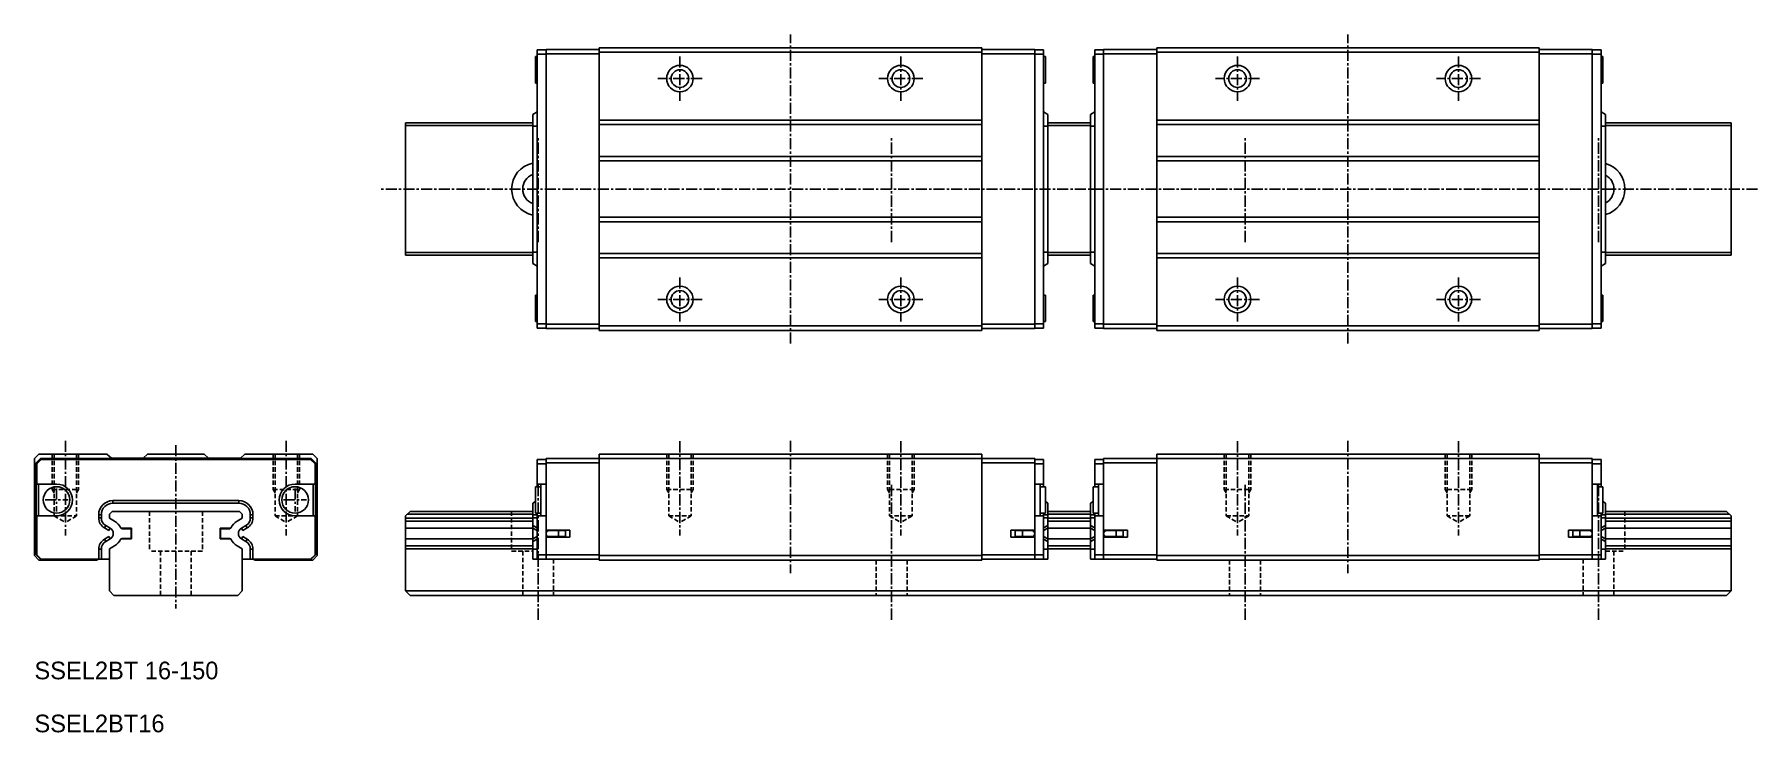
# Model space of a CAD drawing. Extents: x 0 to 195, y 0 to 79.
import ezdxf

# ---------------------------------------------------------------- set-up
doc = ezdxf.new("R2010")
doc.units = 0
doc.linetypes.add('CENTER', pattern=[2, 1.25, -0.25, 0.25, -0.25])
doc.linetypes.add('DASHED', pattern=[0.75, 0.5, -0.25])
doc.layers.get('0').update_dxf_attribs({"linetype": 'CONTINUOUS'})
doc.layers.add('CENTER', color=1, linetype='CENTER')

msp = doc.modelspace()

# ---------------------------------------------------------------- linework, layer by layer
at = {"color": 7, "linetype": 'CONTINUOUS'}
for p, q in [((56.7, 73.5), (56.7, 76.5)), ((56.9, 76.5), (56.7, 76.5)), ((56.9, 76.75), (56.9, 77.25)), ((56.9, 77.25), (57.9, 77.25)), ((56.9, 46.25), (56.9, 76.75)), ((56.9, 76.75), (57.9, 76.75)), ((57.9, 77.3), (63.9, 77.3)), ((57.9, 76.8), (57.9, 77.3)), ((57.9, 46.2), (57.9, 76.8)), ((57.9, 76.8), (63.9, 76.8)), ((107.2, 77.5), (63.9, 77.5)), ((63.9, 77), (63.9, 77.5)), ((107.2, 77), (63.9, 77)), ((63.9, 46), (63.9, 77)), ((107.2, 77), (107.2, 77.5)), ((113.2, 77.3), (107.2, 77.3)), ((107.2, 46), (107.2, 77)), ((113.2, 76.8), (107.2, 76.8)), ((113.2, 76.8), (113.2, 77.3)), ((114.2, 77.25), (113.2, 77.25)), ((113.2, 46.2), (113.2, 76.8)), ((114.2, 76.75), (113.2, 76.75)), ((114.2, 76.75), (114.2, 77.25)), ((114.2, 46.25), (114.2, 76.75)), ((114.4, 76.5), (114.2, 76.5)), ((114.4, 73.5), (114.4, 76.5)), ((119.8, 73.5), (119.8, 76.5)), ((120, 76.5), (119.8, 76.5)), ((120, 77.25), (121, 77.25)), ((120, 76.75), (120, 77.25)), ((120, 46.25), (120, 76.75)), ((120, 76.75), (121, 76.75)), ((121, 77.3), (127, 77.3)), ((121, 76.8), (121, 77.3)), ((121, 46.2), (121, 76.8)), ((121, 76.8), (127, 76.8)), ((170.3, 77.5), (127, 77.5)), ((127, 77), (127, 77.5)), ((170.3, 77), (127, 77)), ((127, 46), (127, 77)), ((170.3, 77), (170.3, 77.5)), ((176.3, 77.3), (170.3, 77.3)), ((170.3, 46), (170.3, 77)), ((176.3, 76.8), (170.3, 76.8)), ((176.3, 76.8), (176.3, 77.3)), ((177.3, 77.25), (176.3, 77.25)), ((176.3, 46.2), (176.3, 76.8)), ((177.3, 76.75), (176.3, 76.75)), ((177.3, 76.75), (177.3, 77.25)), ((177.3, 46.25), (177.3, 76.75)), ((177.5, 76.5), (177.3, 76.5)), ((177.5, 73.5), (177.5, 76.5)), ((56.7, 73.5), (56.9, 73.5)), ((114.2, 73.5), (114.4, 73.5)), ((119.8, 73.5), (120, 73.5)), ((177.3, 73.5), (177.5, 73.5)), ((56.9, 70.23), (56.4, 69.93)), ((114.2, 70.23), (114.7, 69.93)), ((120, 70.23), (119.5, 69.93)), ((177.3, 70.23), (177.8, 69.93)), ((56.4, 69), (42, 69)), ((42, 68.7), (42, 69)), ((56.4, 68.7), (42, 68.7)), ((42, 54.3), (42, 68.7)), ((56.4, 69.93), (56.4, 68.63)), ((56.4, 68.63), (56.4, 61.5)), ((56.9, 68.63), (56.4, 68.63)), ((107.2, 69.3), (63.9, 69.3)), ((107.2, 68.8), (63.9, 68.8)), ((114.2, 68.63), (114.7, 68.63)), ((114.7, 69.93), (114.7, 68.63)), ((119.5, 69), (114.7, 69)), ((119.5, 68.7), (114.7, 68.7)), ((114.7, 68.63), (114.7, 61.5)), ((119.5, 69.93), (119.5, 68.63)), ((119.5, 68.63), (119.5, 61.5)), ((120, 68.63), (119.5, 68.63)), ((170.3, 69.3), (127, 69.3)), ((170.3, 68.8), (127, 68.8)), ((177.3, 68.63), (177.8, 68.63)), ((177.8, 69.93), (177.8, 68.63)), ((192, 69), (177.8, 69)), ((192, 68.7), (177.8, 68.7)), ((177.8, 68.63), (177.8, 61.5)), ((192, 69), (192, 68.7)), ((192, 68.7), (192, 54.3)), ((107.2, 65.2), (63.9, 65.2)), ((107.2, 64.7), (63.9, 64.7)), ((170.3, 65.2), (127, 65.2)), ((170.3, 64.7), (127, 64.7)), ((56.4, 54.37), (56.4, 61.5)), ((56.4, 61.5), (56.9, 61.5)), ((114.7, 61.5), (114.2, 61.5)), ((114.7, 54.37), (114.7, 61.5)), ((119.5, 54.37), (119.5, 61.5)), ((119.5, 61.5), (120, 61.5)), ((177.8, 61.5), (177.3, 61.5)), ((177.8, 54.37), (177.8, 61.5)), ((107.2, 58.3), (63.9, 58.3)), ((107.2, 57.8), (63.9, 57.8)), ((170.3, 58.3), (127, 58.3)), ((170.3, 57.8), (127, 57.8)), ((56.4, 54.3), (42, 54.3)), ((42, 54.3), (42, 54)), ((56.4, 54), (42, 54)), ((56.4, 53.07), (56.4, 54.37)), ((56.9, 54.37), (56.4, 54.37)), ((56.9, 52.77), (56.4, 53.07)), ((107.2, 54.2), (63.9, 54.2)), ((107.2, 53.7), (63.9, 53.7)), ((114.2, 54.37), (114.7, 54.37)), ((114.2, 52.77), (114.7, 53.07)), ((114.7, 53.07), (114.7, 54.37)), ((119.5, 54.3), (114.7, 54.3)), ((119.5, 54), (114.7, 54)), ((119.5, 53.07), (119.5, 54.37)), ((120, 54.37), (119.5, 54.37)), ((120, 52.77), (119.5, 53.07)), ((170.3, 54.2), (127, 54.2)), ((170.3, 53.7), (127, 53.7)), ((177.3, 54.37), (177.8, 54.37)), ((177.3, 52.77), (177.8, 53.07)), ((177.8, 53.07), (177.8, 54.37)), ((192, 54.3), (177.8, 54.3)), ((192, 54), (177.8, 54)), ((192, 54), (192, 54.3)), ((56.9, 49.5), (56.7, 49.5)), ((56.7, 49.5), (56.7, 46.5)), ((114.4, 49.5), (114.2, 49.5)), ((114.4, 49.5), (114.4, 46.5)), ((120, 49.5), (119.8, 49.5)), ((119.8, 49.5), (119.8, 46.5)), ((177.5, 49.5), (177.3, 49.5)), ((177.5, 49.5), (177.5, 46.5)), ((56.7, 46.5), (56.9, 46.5)), ((56.9, 46.25), (56.9, 45.75)), ((56.9, 46.25), (57.9, 46.25)), ((56.9, 45.75), (57.9, 45.75)), ((57.9, 46.2), (63.9, 46.2)), ((57.9, 46.2), (57.9, 45.7)), ((57.9, 45.7), (63.9, 45.7)), ((107.2, 46), (63.9, 46)), ((63.9, 46), (63.9, 45.5)), ((107.2, 45.5), (63.9, 45.5)), ((113.2, 46.2), (107.2, 46.2)), ((107.2, 46), (107.2, 45.5)), ((113.2, 45.7), (107.2, 45.7)), ((114.2, 46.25), (113.2, 46.25)), ((113.2, 46.2), (113.2, 45.7)), ((114.2, 45.75), (113.2, 45.75)), ((114.2, 46.5), (114.4, 46.5)), ((114.2, 46.25), (114.2, 45.75)), ((119.8, 46.5), (120, 46.5)), ((120, 46.25), (120, 45.75)), ((120, 46.25), (121, 46.25)), ((120, 45.75), (121, 45.75)), ((121, 46.2), (121, 45.7)), ((121, 46.2), (127, 46.2)), ((121, 45.7), (127, 45.7)), ((170.3, 46), (127, 46)), ((127, 46), (127, 45.5)), ((170.3, 45.5), (127, 45.5)), ((176.3, 46.2), (170.3, 46.2)), ((170.3, 46), (170.3, 45.5)), ((176.3, 45.7), (170.3, 45.7)), ((177.3, 46.25), (176.3, 46.25)), ((176.3, 46.2), (176.3, 45.7)), ((177.3, 45.75), (176.3, 45.75)), ((177.3, 46.5), (177.5, 46.5)), ((177.3, 46.25), (177.3, 45.75)), ((0.5, 31.5), (0, 31)), ((8.2, 31.5), (0.5, 31.5)), ((8.7, 31.05), (8.2, 31.5)), ((12.8, 31.5), (12.3, 31.05)), ((19.2, 31.5), (12.8, 31.5)), ((19.2, 31.5), (19.7, 31.05)), ((23.3, 31.05), (23.8, 31.5)), ((31.5, 31.5), (23.8, 31.5)), ((31.5, 31.5), (32, 31)), ((107.2, 31.5), (63.9, 31.5)), ((63.9, 31.5), (63.9, 31)), ((107.2, 31.5), (107.2, 31)), ((170.3, 31.5), (127, 31.5)), ((127, 31.5), (127, 31)), ((170.3, 31.5), (170.3, 31)), ((0, 31), (0, 20)), ((0.7, 31), (0.2, 30.5)), ((0.2, 30.5), (0.2, 22.9)), ((0.75, 30.9), (0.25, 30.4)), ((0.25, 30.4), (0.25, 28.1)), ((31.3, 31), (0.7, 31)), ((31.25, 30.9), (0.75, 30.9)), ((23.3, 31.05), (8.7, 31.05)), ((31.25, 30.9), (31.75, 30.4)), ((31.3, 31), (31.8, 30.5)), ((31.75, 30.4), (31.75, 28.1)), ((31.8, 30.5), (31.8, 22.9)), ((32, 31), (32, 20)), ((56.9, 30.9), (56.9, 30.4)), ((56.9, 30.9), (57.9, 30.9)), ((56.9, 30.4), (56.9, 28.1)), ((56.9, 30.4), (57.9, 30.4)), ((57.9, 31), (63.9, 31)), ((57.9, 31), (57.9, 30.5)), ((57.9, 30.5), (57.9, 22.9)), ((57.9, 30.5), (63.9, 30.5)), ((63.9, 31), (63.9, 20)), ((107.2, 31), (63.9, 31)), ((107.2, 31), (107.2, 20)), ((113.2, 31), (107.2, 31)), ((113.2, 30.5), (107.2, 30.5)), ((113.2, 31), (113.2, 30.5)), ((114.2, 30.9), (113.2, 30.9)), ((113.2, 30.5), (113.2, 22.9)), ((114.2, 30.4), (113.2, 30.4)), ((114.2, 30.9), (114.2, 30.4)), ((114.2, 30.4), (114.2, 28.1)), ((120, 30.9), (121, 30.9)), ((120, 30.9), (120, 30.4)), ((120, 30.4), (120, 28.1)), ((120, 30.4), (121, 30.4)), ((121, 31), (127, 31)), ((121, 31), (121, 30.5)), ((121, 30.5), (121, 22.9)), ((121, 30.5), (127, 30.5)), ((170.3, 31), (127, 31)), ((127, 31), (127, 20)), ((170.3, 31), (170.3, 20)), ((176.3, 31), (170.3, 31)), ((176.3, 30.5), (170.3, 30.5)), ((176.3, 31), (176.3, 30.5)), ((177.3, 30.9), (176.3, 30.9)), ((176.3, 30.5), (176.3, 22.9)), ((177.3, 30.4), (176.3, 30.4)), ((177.3, 30.9), (177.3, 30.4)), ((177.3, 30.4), (177.3, 28.1)), ((0.25, 28.1), (2.5, 28.1)), ((0.45, 28.1), (0.45, 24.5)), ((31.75, 28.1), (29.5, 28.1)), ((31.55, 28.1), (31.55, 24.5)), ((56.7, 27.8), (56.7, 24.8)), ((57.3, 27.8), (56.7, 27.8)), ((56.9, 27.8), (56.9, 28.1)), ((56.9, 28.1), (57.9, 28.1)), ((57.3, 28.1), (57.3, 24.5)), ((114.2, 28.1), (113.2, 28.1)), ((113.8, 28.1), (113.8, 24.5)), ((114.4, 27.8), (113.8, 27.8)), ((114.2, 27.8), (114.2, 28.1)), ((114.4, 27.8), (114.4, 24.8)), ((119.8, 27.8), (119.8, 24.8)), ((120.4, 27.8), (119.8, 27.8)), ((120, 28.1), (121, 28.1)), ((120, 27.8), (120, 28.1)), ((120.4, 28.1), (120.4, 24.5)), ((177.3, 28.1), (176.3, 28.1)), ((176.9, 28.1), (176.9, 24.5)), ((177.5, 27.8), (176.9, 27.8)), ((177.3, 27.8), (177.3, 28.1)), ((177.5, 27.8), (177.5, 24.8)), ((8.87, 26.23), (16, 26.23)), ((8.87, 26.23), (8.87, 25.93)), ((8.87, 25.93), (16, 25.93)), ((23.13, 26.23), (16, 26.23)), ((16, 25.93), (16, 26.23)), ((23.13, 25.93), (16, 25.93)), ((23.13, 26.23), (23.13, 25.93)), ((56.7, 26.11), (56.4, 25.93)), ((56.4, 24.63), (56.4, 25.93)), ((114.4, 26.11), (114.7, 25.93)), ((114.7, 24.63), (114.7, 25.93)), ((119.8, 26.11), (119.5, 25.93)), ((119.5, 24.63), (119.5, 25.93)), ((177.5, 26.11), (177.8, 25.93)), ((177.8, 24.63), (177.8, 25.93)), ((0.25, 24.5), (0.25, 20.1)), ((2.5, 24.5), (0.25, 24.5)), ((7.27, 24.264275), (7.27, 24.63)), ((7.27, 24.63), (7.57, 24.63)), ((7.27, 24.264275), (7.57, 24.264275)), ((7.57, 24.264275), (7.57, 24.63)), ((8.8, 25), (8.5, 24.7)), ((8.5, 24.7), (8.5, 24.223861)), ((8.5, 24.223861), (9.06, 23.900544)), ((23.2, 25), (8.8, 25)), ((23.5, 24.223861), (22.94, 23.900544)), ((23.2, 25), (23.5, 24.7)), ((23.5, 24.7), (23.5, 24.223861)), ((24.73, 24.63), (24.43, 24.63)), ((24.43, 24.264275), (24.43, 24.63)), ((24.73, 24.264275), (24.43, 24.264275)), ((24.73, 24.264275), (24.73, 24.63)), ((29.5, 24.5), (31.75, 24.5)), ((31.75, 24.5), (31.75, 20.1)), ((42.5, 25), (42, 24.5)), ((42, 23.1), (42, 24.5)), ((56.4, 24.223861), (42, 24.223861)), ((42, 24.223861), (42, 23.900544)), ((56.4, 23.900544), (42, 23.900544)), ((56.4, 24.7), (42.2, 24.7)), ((56.4, 25), (42.5, 25)), ((56.4, 24.264275), (56.4, 24.63)), ((56.9, 24.63), (56.4, 24.63)), ((56.9, 24.264275), (56.4, 24.264275)), ((56.4, 23.39825), (56.4, 24.264275)), ((56.7, 24.8), (57.3, 24.8)), ((56.9, 24.5), (56.9, 24.8)), ((56.9, 24.5), (56.9, 20.1)), ((56.9, 24.5), (57.9, 24.5)), ((114.2, 24.5), (113.2, 24.5)), ((113.8, 24.8), (114.4, 24.8)), ((114.2, 24.5), (114.2, 24.8)), ((114.2, 24.63), (114.7, 24.63)), ((114.2, 24.5), (114.2, 20.1)), ((114.2, 24.264275), (114.7, 24.264275)), ((119.5, 25), (114.7, 25)), ((119.5, 24.7), (114.7, 24.7)), ((114.7, 24.264275), (114.7, 24.63)), ((114.7, 23.39825), (114.7, 24.264275)), ((119.5, 24.223861), (114.7, 24.223861)), ((119.5, 23.900544), (114.7, 23.900544)), ((120, 24.63), (119.5, 24.63)), ((119.5, 24.264275), (119.5, 24.63)), ((119.5, 23.39825), (119.5, 24.264275)), ((120, 24.264275), (119.5, 24.264275)), ((119.8, 24.8), (120.4, 24.8)), ((120, 24.5), (120, 24.8)), ((120, 24.5), (120, 20.1)), ((120, 24.5), (121, 24.5)), ((177.3, 24.5), (176.3, 24.5)), ((176.9, 24.8), (177.5, 24.8)), ((177.3, 24.5), (177.3, 24.8)), ((177.3, 24.63), (177.8, 24.63)), ((177.3, 24.5), (177.3, 20.1)), ((177.3, 24.264275), (177.8, 24.264275)), ((191.5, 25), (177.8, 25)), ((191.8, 24.7), (177.8, 24.7)), ((177.8, 24.264275), (177.8, 24.63)), ((177.8, 23.39825), (177.8, 24.264275)), ((192, 24.223861), (177.8, 24.223861)), ((192, 23.900544), (177.8, 23.900544)), ((191.5, 25), (192, 24.5)), ((192, 24.5), (192, 23.1)), ((192, 23.900544), (192, 24.223861)), ((0.2, 22.9), (0.25, 22.9)), ((0.2, 22.1), (0.2, 22.9)), ((0.2, 22.1), (0.2, 20.1)), ((0.2, 22.1), (0.25, 22.1)), ((7.92, 23.138442), (8.07, 23.39825)), ((8.425814, 22.84641), (7.92, 23.138442)), ((7.92, 21.861558), (8.425814, 22.15359)), ((7.92, 21.861558), (8.07, 21.60175)), ((8.575814, 23.106218), (8.07, 23.39825)), ((8.07, 21.60175), (8.575814, 21.893782)), ((8.425814, 22.84641), (8.575814, 23.106218)), ((8.425814, 22.15359), (8.575814, 21.893782)), ((9.782271, 23.1), (11, 23.1)), ((11, 21.9), (9.782271, 21.9)), ((9.879145, 23.049999), (9.858567, 23.100219)), ((9.858585, 21.899825), (9.879143, 21.950002)), ((10.95, 23.05), (9.879148, 23.05)), ((9.879148, 21.95), (10.95, 21.95)), ((10.95, 21.95), (10.95, 23.05)), ((11, 23.1), (11, 21.9)), ((21, 23.1), (21, 21.9)), ((22.217729, 23.1), (21, 23.1)), ((21, 21.9), (22.217729, 21.9)), ((21.05, 23.05), (22.120852, 23.05)), ((21.05, 21.95), (21.05, 23.05)), ((22.120852, 21.95), (21.05, 21.95)), ((22.120855, 23.049999), (22.141433, 23.100219)), ((22.141415, 21.899825), (22.120857, 21.950002)), ((23.424186, 23.106218), (23.93, 23.39825)), ((23.574186, 22.84641), (23.424186, 23.106218)), ((23.574186, 22.15359), (23.424186, 21.893782)), ((23.93, 21.60175), (23.424186, 21.893782)), ((23.574186, 22.84641), (24.08, 23.138442)), ((24.08, 21.861558), (23.574186, 22.15359)), ((24.08, 23.138442), (23.93, 23.39825)), ((24.08, 21.861558), (23.93, 21.60175)), ((31.8, 22.9), (31.75, 22.9)), ((31.8, 22.1), (31.75, 22.1)), ((31.8, 22.1), (31.8, 22.9)), ((31.8, 22.1), (31.8, 20.1)), ((56.4, 23.1), (42, 23.1)), ((42, 23.1), (42, 21.9)), ((56.4, 21.9), (42, 21.9)), ((42, 21.099456), (42, 21.9)), ((56.4, 23.106218), (56.4, 23.39825)), ((56.9, 23.138442), (56.4, 23.39825)), ((56.4, 21.893782), (56.4, 23.106218)), ((56.9, 22.84641), (56.4, 23.106218)), ((56.9, 22.15359), (56.4, 21.893782)), ((56.4, 21.60175), (56.4, 21.893782)), ((56.9, 21.861558), (56.4, 21.60175)), ((56.4, 20.735725), (56.4, 21.60175)), ((60.6, 22.9), (57.9, 22.9)), ((57.9, 22.9), (57.9, 22.1)), ((57.9, 22.1), (57.9, 20.1)), ((60.6, 22.1), (57.9, 22.1)), ((59.3, 22.85), (58.25, 22.85)), ((59.3, 22.85), (58.25, 22.85)), ((58.25, 22.15), (59.3, 22.15)), ((58.25, 22.15), (59.3, 22.15)), ((58.7, 22.85), (58.7, 22.9)), ((58.7, 22.1), (58.7, 22.15)), ((59.160586, 22.85), (59.160586, 22.9)), ((59.160586, 22.1), (59.160586, 22.15)), ((59.3, 22.5), (59.3, 22.85)), ((60.1, 22.85), (59.3, 22.85)), ((60.1, 22.85), (59.3, 22.85)), ((59.3, 22.5), (59.3, 22.85)), ((59.3, 22.15), (59.3, 22.5)), ((59.3, 22.15), (59.3, 22.5)), ((59.3, 22.15), (60.1, 22.15)), ((59.3, 22.15), (60.1, 22.15)), ((60.1, 22.5), (60.1, 22.85)), ((60.1, 22.5), (60.1, 22.85)), ((60.1, 22.15), (60.1, 22.5)), ((60.1, 22.15), (60.1, 22.5)), ((60.6, 22.1), (60.6, 22.9)), ((110.5, 22.9), (113.2, 22.9)), ((110.5, 22.1), (110.5, 22.9)), ((110.5, 22.1), (113.2, 22.1)), ((111.8, 22.85), (111, 22.85)), ((111, 22.5), (111, 22.85)), ((111, 22.15), (111, 22.5)), ((111, 22.15), (111.8, 22.15)), ((111.8, 22.5), (111.8, 22.85)), ((112.85, 22.85), (111.8, 22.85)), ((111.8, 22.15), (111.8, 22.5)), ((111.8, 22.15), (112.85, 22.15)), ((111.939414, 22.85), (111.939414, 22.9)), ((111.939414, 22.1), (111.939414, 22.15)), ((112.4, 22.85), (112.4, 22.9)), ((112.4, 22.1), (112.4, 22.15)), ((113.2, 22.9), (113.2, 22.1)), ((113.2, 22.1), (113.2, 20.1)), ((114.2, 23.138442), (114.7, 23.39825)), ((114.2, 22.84641), (114.7, 23.106218)), ((114.2, 22.15359), (114.7, 21.893782)), ((114.2, 21.861558), (114.7, 21.60175)), ((114.7, 23.106218), (114.7, 23.39825)), ((114.7, 21.893782), (114.7, 23.106218)), ((119.5, 23.1), (114.7, 23.1)), ((119.5, 21.9), (114.7, 21.9)), ((114.7, 21.60175), (114.7, 21.893782)), ((114.7, 20.735725), (114.7, 21.60175)), ((120, 23.138442), (119.5, 23.39825)), ((119.5, 23.106218), (119.5, 23.39825)), ((120, 22.84641), (119.5, 23.106218)), ((119.5, 21.893782), (119.5, 23.106218)), ((120, 22.15359), (119.5, 21.893782)), ((119.5, 21.60175), (119.5, 21.893782)), ((120, 21.861558), (119.5, 21.60175)), ((119.5, 20.735725), (119.5, 21.60175)), ((123.7, 22.9), (121, 22.9)), ((121, 22.9), (121, 22.1)), ((121, 22.1), (121, 20.1)), ((123.7, 22.1), (121, 22.1)), ((122.4, 22.85), (121.35, 22.85)), ((122.4, 22.85), (121.35, 22.85)), ((121.35, 22.15), (122.4, 22.15)), ((121.35, 22.15), (122.4, 22.15)), ((121.8, 22.85), (121.8, 22.9)), ((121.8, 22.1), (121.8, 22.15)), ((122.260586, 22.85), (122.260586, 22.9)), ((122.260586, 22.1), (122.260586, 22.15)), ((122.4, 22.5), (122.4, 22.85)), ((123.2, 22.85), (122.4, 22.85)), ((123.2, 22.85), (122.4, 22.85)), ((122.4, 22.5), (122.4, 22.85)), ((122.4, 22.15), (122.4, 22.5)), ((122.4, 22.15), (122.4, 22.5)), ((122.4, 22.15), (123.2, 22.15)), ((122.4, 22.15), (123.2, 22.15)), ((123.2, 22.5), (123.2, 22.85)), ((123.2, 22.5), (123.2, 22.85)), ((123.2, 22.15), (123.2, 22.5)), ((123.2, 22.15), (123.2, 22.5)), ((123.7, 22.1), (123.7, 22.9)), ((173.6, 22.9), (176.3, 22.9)), ((173.6, 22.1), (173.6, 22.9)), ((173.6, 22.1), (176.3, 22.1)), ((174.1, 22.5), (174.1, 22.85)), ((174.9, 22.85), (174.1, 22.85)), ((174.1, 22.15), (174.1, 22.5)), ((174.1, 22.15), (174.9, 22.15)), ((175.95, 22.85), (174.9, 22.85)), ((174.9, 22.5), (174.9, 22.85)), ((174.9, 22.15), (174.9, 22.5)), ((174.9, 22.15), (175.95, 22.15)), ((175.039414, 22.85), (175.039414, 22.9)), ((175.039414, 22.1), (175.039414, 22.15)), ((175.5, 22.85), (175.5, 22.9)), ((175.5, 22.1), (175.5, 22.15)), ((176.3, 22.9), (176.3, 22.1)), ((176.3, 22.1), (176.3, 20.1)), ((177.3, 23.138442), (177.8, 23.39825)), ((177.3, 22.84641), (177.8, 23.106218)), ((177.3, 22.15359), (177.8, 21.893782)), ((177.3, 21.861558), (177.8, 21.60175)), ((177.8, 23.106218), (177.8, 23.39825)), ((177.8, 21.893782), (177.8, 23.106218)), ((192, 23.1), (177.8, 23.1)), ((192, 21.9), (177.8, 21.9)), ((177.8, 21.60175), (177.8, 21.893782)), ((177.8, 20.735725), (177.8, 21.60175)), ((192, 21.9), (192, 23.1)), ((192, 21.9), (192, 21.099456)), ((0, 20), (0.5, 19.5)), ((0.2, 20.1), (0.7, 19.6)), ((0.25, 20.1), (0.75, 19.6)), ((0.5, 19.5), (7.027747, 19.5)), ((0.7, 19.6), (0.75, 19.6)), ((0.75, 19.6), (7.27, 19.6)), ((7.027747, 19.5), (7.242197, 19.6)), ((7.27, 20.735725), (7.57, 20.735725)), ((7.27, 19.6), (7.27, 20.735725)), ((7.27, 19.6), (7.57, 19.6)), ((7.57, 19.6), (7.57, 20.735725)), ((7.57, 19.6), (8.5, 19.6)), ((9.06, 21.099456), (8.5, 20.776139)), ((8.5, 20.776139), (8.5, 16)), ((22.94, 21.099456), (23.5, 20.776139)), ((23.5, 20.776139), (23.5, 16)), ((24.43, 19.6), (23.5, 19.6)), ((24.73, 20.735725), (24.43, 20.735725)), ((24.43, 19.6), (24.43, 20.735725)), ((24.73, 19.6), (24.43, 19.6)), ((24.73, 19.6), (24.73, 20.735725)), ((31.25, 19.6), (24.73, 19.6)), ((24.972253, 19.5), (24.757803, 19.6)), ((31.5, 19.5), (24.972253, 19.5)), ((31.75, 20.1), (31.25, 19.6)), ((31.3, 19.6), (31.25, 19.6)), ((31.8, 20.1), (31.3, 19.6)), ((32, 20), (31.5, 19.5)), ((56.4, 21.099456), (42, 21.099456)), ((42, 21.099456), (42, 20.776139)), ((56.4, 20.776139), (42, 20.776139)), ((42, 20.776139), (42, 16)), ((56.4, 19.6), (56.4, 20.735725)), ((56.9, 20.735725), (56.4, 20.735725)), ((56.9, 19.6), (56.4, 19.6)), ((56.9, 20.1), (56.9, 19.6)), ((56.9, 20.1), (57.9, 20.1)), ((56.9, 19.6), (57.9, 19.6)), ((57.9, 20.1), (63.9, 20.1)), ((57.9, 20.1), (57.9, 19.6)), ((57.9, 19.6), (63.9, 19.6)), ((107.2, 20), (63.9, 20)), ((63.9, 20), (63.9, 19.5)), ((107.2, 19.5), (63.9, 19.5)), ((113.2, 20.1), (107.2, 20.1)), ((107.2, 20), (107.2, 19.5)), ((113.2, 19.6), (107.2, 19.6)), ((113.2, 20.1), (113.2, 19.6)), ((114.2, 20.1), (113.2, 20.1)), ((114.2, 19.6), (113.2, 19.6)), ((114.2, 20.735725), (114.7, 20.735725)), ((114.2, 20.1), (114.2, 19.6)), ((114.2, 19.6), (114.7, 19.6)), ((119.5, 21.099456), (114.7, 21.099456)), ((119.5, 20.776139), (114.7, 20.776139)), ((114.7, 19.6), (114.7, 20.735725)), ((120, 20.735725), (119.5, 20.735725)), ((119.5, 19.6), (119.5, 20.735725)), ((120, 19.6), (119.5, 19.6)), ((120, 20.1), (121, 20.1)), ((120, 20.1), (120, 19.6)), ((120, 19.6), (121, 19.6)), ((121, 20.1), (127, 20.1)), ((121, 20.1), (121, 19.6)), ((121, 19.6), (127, 19.6)), ((170.3, 20), (127, 20)), ((127, 20), (127, 19.5)), ((170.3, 19.5), (127, 19.5)), ((176.3, 20.1), (170.3, 20.1)), ((170.3, 20), (170.3, 19.5)), ((176.3, 19.6), (170.3, 19.6)), ((177.3, 20.1), (176.3, 20.1)), ((176.3, 20.1), (176.3, 19.6)), ((177.3, 19.6), (176.3, 19.6)), ((177.3, 20.735725), (177.8, 20.735725)), ((177.3, 20.1), (177.3, 19.6)), ((177.3, 19.6), (177.8, 19.6)), ((192, 21.099456), (177.8, 21.099456)), ((192, 20.776139), (177.8, 20.776139)), ((177.8, 19.6), (177.8, 20.735725)), ((192, 20.776139), (192, 21.099456)), ((192, 16), (192, 20.776139)), ((8.5, 16), (9, 15.5)), ((23.5, 16), (23, 15.5)), ((192, 16), (42, 16)), ((42, 16), (42.5, 15.5)), ((192, 16), (191.5, 15.5)), ((9, 15.5), (23, 15.5)), ((191.5, 15.5), (42.5, 15.5))]:
    msp.add_line(p, q, dxfattribs=at)
at = {"color": 3, "linetype": 'DASHED'}
for p, q in [((2, 31.5), (2, 27.5)), ((2.225, 31.5), (2.225, 24.5)), ((4.775, 31.5), (4.775, 24.5)), ((5, 31.5), (5, 27.5)), ((27, 31.5), (27, 27.5)), ((27.225, 31.5), (27.225, 24.5)), ((29.775, 31.5), (29.775, 24.5)), ((30, 31.5), (30, 27.5)), ((71.55, 31.5), (71.55, 27.5)), ((71.775, 31.5), (71.775, 24.5)), ((74.325, 31.5), (74.325, 24.5)), ((74.55, 31.5), (74.55, 27.5)), ((96.55, 31.5), (96.55, 27.5)), ((96.775, 31.5), (96.775, 24.5)), ((99.325, 31.5), (99.325, 24.5)), ((99.55, 31.5), (99.55, 27.5)), ((134.65, 31.5), (134.65, 27.5)), ((134.875, 31.5), (134.875, 24.5)), ((137.425, 31.5), (137.425, 24.5)), ((137.65, 31.5), (137.65, 27.5)), ((159.65, 31.5), (159.65, 27.5)), ((159.875, 31.5), (159.875, 24.5)), ((162.425, 31.5), (162.425, 24.5)), ((162.65, 31.5), (162.65, 27.5)), ((2, 27.5), (5, 27.5)), ((2, 27.5), (2.225, 27.110289)), ((5, 27.5), (4.775, 27.110289)), ((27, 27.5), (30, 27.5)), ((27, 27.5), (27.225, 27.110289)), ((30, 27.5), (29.775, 27.110289)), ((71.55, 27.5), (74.55, 27.5)), ((71.55, 27.5), (71.775, 27.110289)), ((74.55, 27.5), (74.325, 27.110289)), ((99.55, 27.5), (96.55, 27.5)), ((96.55, 27.5), (96.775, 27.110289)), ((99.55, 27.5), (99.325, 27.110289)), ((134.65, 27.5), (137.65, 27.5)), ((134.65, 27.5), (134.875, 27.110289)), ((137.65, 27.5), (137.425, 27.110289)), ((162.65, 27.5), (159.65, 27.5)), ((159.65, 27.5), (159.875, 27.110289)), ((162.65, 27.5), (162.425, 27.110289)), ((2.225, 24.5), (3.5, 23.763878)), ((2.225, 24.5), (4.775, 24.5)), ((4.775, 24.5), (3.5, 23.763878)), ((13, 25), (13, 20.5)), ((19, 25), (19, 20.5)), ((27.225, 24.5), (29.775, 24.5)), ((27.225, 24.5), (28.5, 23.763878)), ((29.775, 24.5), (28.5, 23.763878)), ((54, 25), (54, 20.5)), ((71.775, 24.5), (73.05, 23.763878)), ((71.775, 24.5), (74.325, 24.5)), ((74.325, 24.5), (73.05, 23.763878)), ((96.775, 24.5), (98.05, 23.763878)), ((99.325, 24.5), (96.775, 24.5)), ((99.325, 24.5), (98.05, 23.763878)), ((134.875, 24.5), (136.15, 23.763878)), ((134.875, 24.5), (137.425, 24.5)), ((137.425, 24.5), (136.15, 23.763878)), ((162.425, 24.5), (159.875, 24.5)), ((159.875, 24.5), (161.15, 23.763878)), ((162.425, 24.5), (161.15, 23.763878)), ((180, 25), (180, 20.5)), ((19, 20.5), (13, 20.5)), ((14.25, 20.5), (14.25, 15.5)), ((17.75, 20.5), (17.75, 15.5)), ((54, 20.5), (56.4, 20.5)), ((55.25, 20.5), (55.25, 15.5)), ((58.75, 19.6), (58.75, 15.5)), ((95.25, 19.5), (95.25, 15.5)), ((98.75, 19.5), (98.75, 15.5)), ((135.25, 19.5), (135.25, 15.5)), ((138.75, 19.5), (138.75, 15.5)), ((175.25, 19.6), (175.25, 15.5)), ((177.8, 20.5), (180, 20.5)), ((178.75, 20.5), (178.75, 15.5))]:
    msp.add_line(p, q, dxfattribs=at)
at = {"color": 3, "linetype": 'CONTINUOUS'}
for centre in [(73.05, 74), (98.05, 74), (136.15, 74), (161.15, 74), (73.05, 49), (98.05, 49), (136.15, 49), (161.15, 49)]:
    msp.add_circle(centre, 1.5, dxfattribs=at)
at = {"color": 7, "linetype": 'CONTINUOUS'}
for centre, radius in [((73.05, 74), 1), ((98.05, 74), 1), ((136.15, 74), 1), ((161.15, 74), 1), ((73.05, 49), 1), ((98.05, 49), 1), ((136.15, 49), 1), ((161.15, 49), 1), ((2.5, 26.3), 1.5), ((29.5, 26.3), 1.5)]:
    msp.add_circle(centre, radius, dxfattribs=at)
for centre, radius, start, end in [((57, 61.5), 3, 101.53695903, 258.46304097), ((177, 61.5), 3, 285.46600995, 74.53399005), ((57, 61.5), 1.75, 110.05104257, 249.94895743), ((177, 61.5), 1.75, 297.20289441, 62.79710559), ((2.5, 26.3), 1.8, 270, 90), ((29.5, 26.3), 1.8, 90, 270), ((8.870023, 24.629977), 1.600023, 90.000833, 179.999167), ((8.87, 24.63), 1.3, 90, 180), ((23.129977, 24.629977), 1.600023, 0.000833, 89.999167), ((23.13, 24.63), 1.3, 0, 90), ((8.57, 24.264275), 1.3, 180, 240), ((8.57, 24.264275), 1, 180, 240), ((8.185, 22.385), 1.75, 24.115126, 60), ((23.815, 22.385), 1.75, 120, 155.884874), ((23.43, 24.264275), 1, 300, 0), ((23.43, 24.264275), 1.3, 300, 0), ((8.57, 20.735725), 1.3, 120, 180), ((8.57, 20.735725), 1, 120, 180), ((8.225814, 22.5), 0.7, 300, 60), ((8.185, 22.615), 1.75, 300, 335.884874), ((23.815, 22.615), 1.75, 204.115126, 240), ((23.774186, 22.5), 0.7, 120, 240), ((23.43, 20.735725), 1, 0, 60), ((23.43, 20.735725), 1.3, 0, 60), ((58.25, 22.5), 0.35, 90, 180), ((58.25, 22.5), 0.35, 90, 180), ((58.25, 22.5), 0.35, 180, 270), ((58.25, 22.5), 0.35, 180, 270), ((112.85, 22.5), 0.35, 0, 90), ((112.85, 22.5), 0.35, 270, 0), ((121.35, 22.5), 0.35, 90, 180), ((121.35, 22.5), 0.35, 90, 180), ((121.35, 22.5), 0.35, 180, 270), ((121.35, 22.5), 0.35, 180, 270), ((175.95, 22.5), 0.35, 0, 90), ((175.95, 22.5), 0.35, 270, 0)]:
    msp.add_arc(centre, radius, start, end, dxfattribs=at)
at = {"layer": 'CENTER', "color": 1, "linetype": 'CENTER'}
for p, q in [((85.55, 44), (85.55, 79)), ((148.65, 44), (148.65, 79)), ((73.05, 76.5), (73.05, 71.5)), ((98.05, 76.5), (98.05, 71.5)), ((136.15, 76.5), (136.15, 71.5)), ((161.15, 76.5), (161.15, 71.5)), ((75.55, 74), (70.55, 74)), ((100.55, 74), (95.55, 74)), ((138.65, 74), (133.65, 74)), ((163.65, 74), (158.65, 74)), ((57, 55.5), (57, 67.5)), ((97, 55.5), (97, 67.5)), ((137, 55.5), (137, 67.5)), ((177, 55.5), (177, 67.5)), ((195, 61.5), (39, 61.5)), ((73.05, 51.5), (73.05, 46.5)), ((98.05, 51.5), (98.05, 46.5)), ((136.15, 51.5), (136.15, 46.5)), ((161.15, 51.5), (161.15, 46.5)), ((75.55, 49), (70.55, 49)), ((100.55, 49), (95.55, 49)), ((138.65, 49), (133.65, 49)), ((163.65, 49), (158.65, 49)), ((3.5, 33), (3.5, 22.263878)), ((16, 32.5), (16, 14)), ((28.5, 33), (28.5, 22.263878)), ((73.05, 32.94), (73.05, 22.263878)), ((85.55, 33), (85.55, 18)), ((98.05, 32.94), (98.05, 22.263878)), ((136.15, 32.94), (136.15, 22.263878)), ((148.65, 33), (148.65, 18)), ((161.15, 32.94), (161.15, 22.263878)), ((2.5, 27.6), (2.5, 25)), ((29.5, 27.6), (29.5, 25)), ((57, 28), (57, 12.5)), ((97, 28), (97, 12.5)), ((137, 28), (137, 12.5)), ((177, 28), (177, 12.5)), ((1.2, 26.3), (3.8, 26.3)), ((28.2, 26.3), (30.8, 26.3))]:
    msp.add_line(p, q, dxfattribs=at)

# ---------------------------------------------------------------- texts
at = {"color": 7, "linetype": 'CONTINUOUS'}
for s, p in [('SSEL2BT 16-150', (0, 6)), ('SSEL2BT16', (0, 0))]:
    msp.add_text(s, height=2, dxfattribs=at).set_placement(p)

doc.saveas('drawing.dxf')
